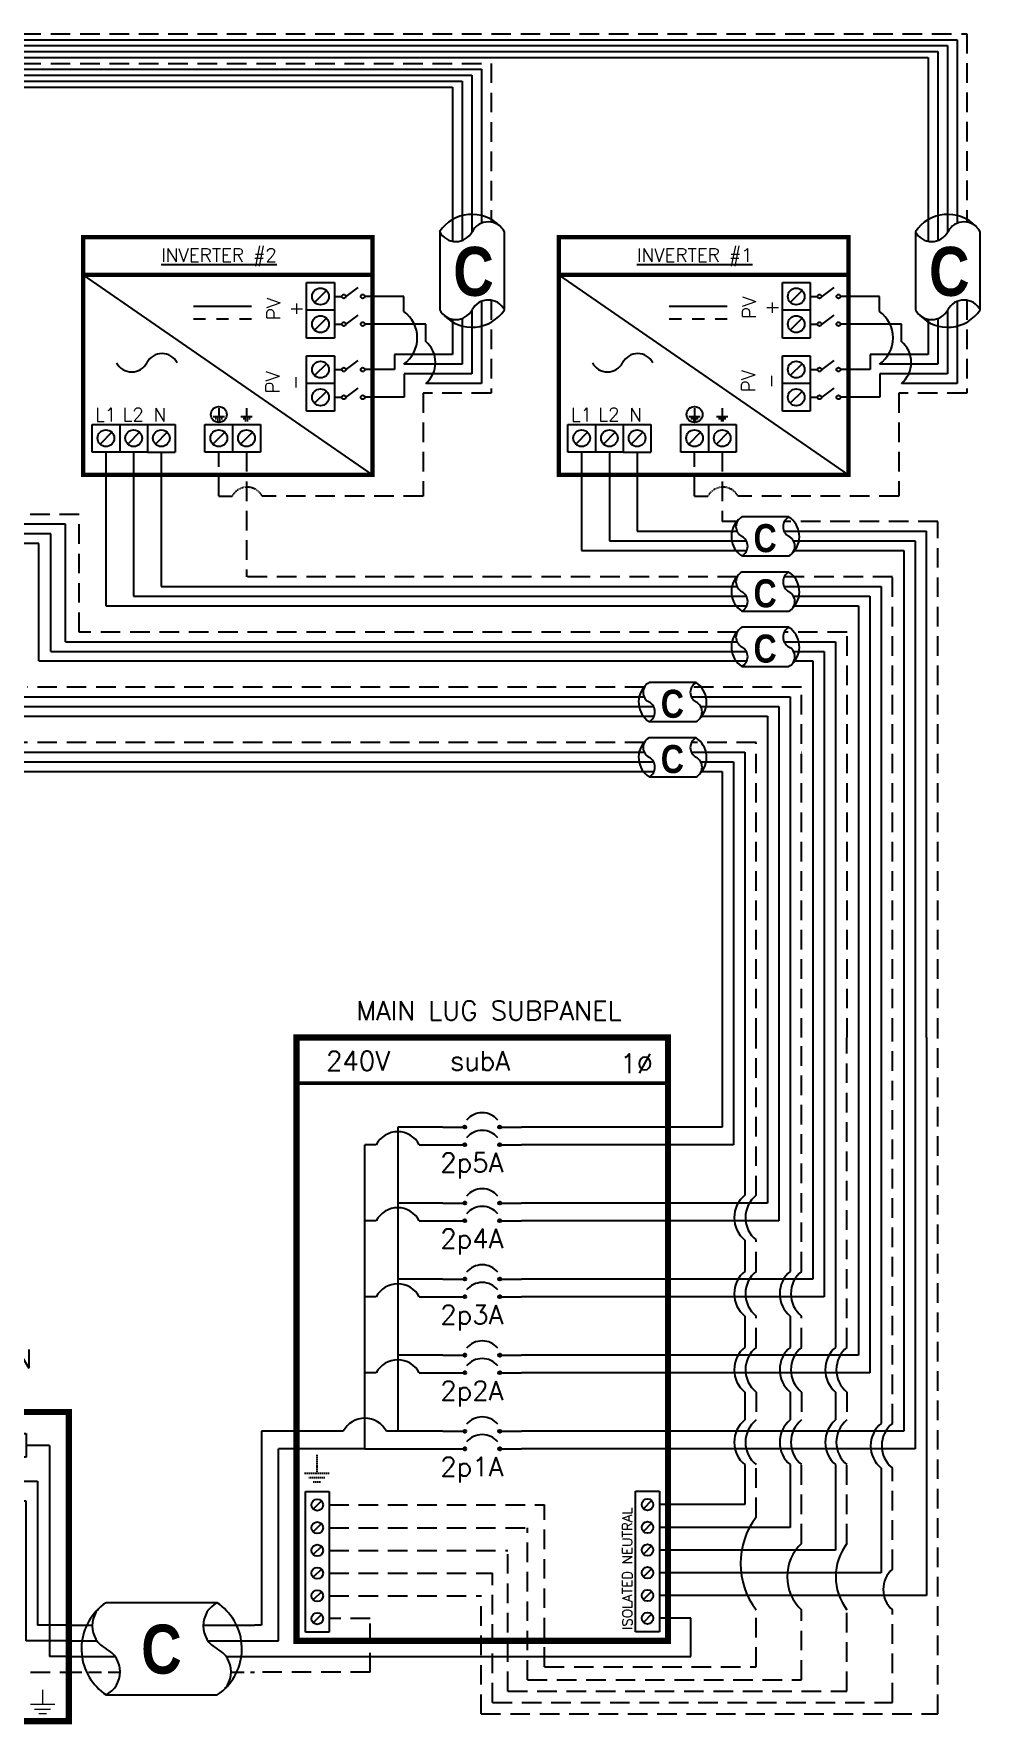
# Model space of a CAD drawing. Header units: feet. Extents: x 20562 to 21370, y 15297 to 15839.
# Drawn here: x 21188.3 to 21369.5, y 15495.3 to 15819 of the extents above; entities that cross this region are included whole.
import ezdxf

# ---------------------------------------------------------------- set-up
doc = ezdxf.new("R2010")
doc.units = ezdxf.units.FT
doc.header["$MEASUREMENT"] = 0
doc.linetypes.add('HIDDEN', pattern=[0.375, 0.25, -0.125])
for name, color, linetype in [('ONE LINE BLOCKS', 7, 'Continuous'), ('TABLES', 7, 'Continuous'), ('TEXT', 7, 'Continuous'), ('Z - TITLEBLOCK TXT', 7, 'Continuous')]:
    doc.layers.add(name, color=color, linetype=linetype)
doc.styles.add('ONE LINE TXT', font='techb___.ttf')
doc.styles.get("Standard").update_dxf_attribs({"font": 'simplex.shx'})

# ---------------------------------------------------------------- blocks, each defined once
blk = doc.blocks.new('5inverterSub')
at = {"layer": 'ONE LINE BLOCKS', "linetype": 'Continuous'}
h = blk.add_hatch(color=1, dxfattribs=at)
h.dxf.hatch_style = 1
edge = h.paths.add_edge_path()
edge.add_arc((40.28, 104.41), 0.291, 0, 360)
h = blk.add_hatch(color=1, dxfattribs=at)
h.dxf.hatch_style = 1
edge = h.paths.add_edge_path()
edge.add_arc((46.96, 104.41), 0.291, 0, 360)
h = blk.add_hatch(color=1, dxfattribs=at)
h.dxf.hatch_style = 1
edge = h.paths.add_edge_path()
edge.add_arc((40.28, 101.03), 0.291, 0, 360)
h = blk.add_hatch(color=1, dxfattribs=at)
h.dxf.hatch_style = 1
edge = h.paths.add_edge_path()
edge.add_arc((46.96, 101.03), 0.291, 0, 360)
h = blk.add_hatch(color=1, dxfattribs=at)
h.dxf.hatch_style = 1
edge = h.paths.add_edge_path()
edge.add_arc((40.28, 89.85), 0.291, 0, 360)
h = blk.add_hatch(color=1, dxfattribs=at)
h.dxf.hatch_style = 1
edge = h.paths.add_edge_path()
edge.add_arc((46.96, 89.85), 0.291, 0, 360)
h = blk.add_hatch(color=1, dxfattribs=at)
h.dxf.hatch_style = 1
edge = h.paths.add_edge_path()
edge.add_arc((40.28, 86.47), 0.291, 0, 360)
h = blk.add_hatch(color=1, dxfattribs=at)
h.dxf.hatch_style = 1
edge = h.paths.add_edge_path()
edge.add_arc((46.96, 86.47), 0.291, 0, 360)
h = blk.add_hatch(color=1, dxfattribs=at)
h.dxf.hatch_style = 1
edge = h.paths.add_edge_path()
edge.add_arc((40.28, 75.29), 0.291, 0, 360)
h = blk.add_hatch(color=1, dxfattribs=at)
h.dxf.hatch_style = 1
edge = h.paths.add_edge_path()
edge.add_arc((46.96, 75.29), 0.291, 0, 360)
h = blk.add_hatch(color=1, dxfattribs=at)
h.dxf.hatch_style = 1
edge = h.paths.add_edge_path()
edge.add_arc((40.28, 71.91), 0.291, 0, 360)
h = blk.add_hatch(color=1, dxfattribs=at)
h.dxf.hatch_style = 1
edge = h.paths.add_edge_path()
edge.add_arc((46.96, 71.91), 0.291, 0, 360)
h = blk.add_hatch(color=1, dxfattribs=at)
h.dxf.hatch_style = 1
edge = h.paths.add_edge_path()
edge.add_arc((40.28, 60.73), 0.291, 0, 360)
h = blk.add_hatch(color=1, dxfattribs=at)
h.dxf.hatch_style = 1
edge = h.paths.add_edge_path()
edge.add_arc((46.96, 60.73), 0.291, 0, 360)
h = blk.add_hatch(color=1, dxfattribs=at)
h.dxf.hatch_style = 1
edge = h.paths.add_edge_path()
edge.add_arc((40.28, 57.35), 0.291, 0, 360)
h = blk.add_hatch(color=1, dxfattribs=at)
h.dxf.hatch_style = 1
edge = h.paths.add_edge_path()
edge.add_arc((46.96, 57.35), 0.291, 0, 360)
h = blk.add_hatch(color=1, dxfattribs=at)
h.dxf.hatch_style = 1
edge = h.paths.add_edge_path()
edge.add_arc((40.28, 46.17), 0.291, 0, 360)
h = blk.add_hatch(color=1, dxfattribs=at)
h.dxf.hatch_style = 1
edge = h.paths.add_edge_path()
edge.add_arc((46.96, 46.17), 0.291, 0, 360)
h = blk.add_hatch(color=1, dxfattribs=at)
h.dxf.hatch_style = 1
edge = h.paths.add_edge_path()
edge.add_arc((40.28, 42.79), 0.291, 0, 360)
h = blk.add_hatch(color=1, dxfattribs=at)
h.dxf.hatch_style = 1
edge = h.paths.add_edge_path()
edge.add_arc((46.96, 42.79), 0.291, 0, 360)
at = {"color": 7, "linetype": 'Continuous'}
for p, q in [((89.54, 121.54), (89.54, 104.41)), ((98.24, 121.54), (98.24, 89.85)), ((106.94, 121.54), (106.94, 75.29)), ((115.64, 121.54), (115.64, 60.73)), ((124.34, 121.54), (124.34, 46.17)), ((36.09, 104.41), (27.43, 104.41)), ((27.43, 104.41), (27.43, 89.85)), ((89.54, 104.41), (51.15, 104.41)), ((36.09, 89.85), (27.43, 89.85)), ((27.43, 89.85), (27.43, 75.29)), ((98.24, 89.85), (51.15, 89.85)), ((36.09, 75.29), (27.43, 75.29)), ((27.43, 75.29), (27.43, 60.73)), ((106.94, 75.29), (51.15, 75.29)), ((36.09, 60.73), (27.43, 60.73)), ((27.43, 60.73), (27.43, 46.17)), ((115.64, 60.73), (51.15, 60.73)), ((17.02, 46.17), (1.34, 46.17)), ((1.34, 46.17), (1.34, 9)), ((36.09, 46.17), (25.26, 46.17)), ((124.34, 46.17), (51.15, 46.17)), ((1.34, 9), (0, 9))]:
    blk.add_line(p, q, dxfattribs=at)
at = {"color": 10, "linetype": 'Continuous'}
for p, q in [((91.71, 121.54), (91.71, 101.03)), ((100.41, 121.54), (100.41, 86.47)), ((109.11, 121.54), (109.11, 71.91)), ((117.81, 121.54), (117.81, 57.35)), ((126.51, 121.54), (126.51, 42.79)), ((21.14, 86.47), (21.14, 101.03)), ((23.31, 101.03), (21.14, 101.03)), ((31.55, 101.03), (36.09, 101.03)), ((91.71, 101.03), (51.15, 101.03)), ((21.14, 71.91), (21.14, 86.47)), ((23.31, 86.47), (21.14, 86.47)), ((31.55, 86.47), (36.09, 86.47)), ((100.41, 86.47), (51.15, 86.47)), ((21.14, 57.35), (21.14, 71.91)), ((23.31, 71.91), (21.14, 71.91)), ((31.55, 71.91), (36.09, 71.91)), ((109.11, 71.91), (51.15, 71.91)), ((21.14, 42.79), (21.14, 57.35)), ((23.31, 57.35), (21.14, 57.35)), ((31.55, 57.35), (36.09, 57.35)), ((117.81, 57.35), (51.15, 57.35)), ((21.14, 42.79), (4.63, 42.79)), ((4.63, 6), (4.63, 42.79)), ((21.14, 42.79), (36.09, 42.79)), ((126.51, 42.79), (51.15, 42.79)), ((0, 6), (4.63, 6))]:
    blk.add_line(p, q, dxfattribs=at)
at = {"color": 253, "linetype": 'Continuous'}
for p, q in [((93.89, 121.54), (93.89, 91.34)), ((102.59, 121.54), (102.59, 76.78)), ((111.29, 121.54), (111.29, 62.22)), ((119.99, 121.54), (119.99, 47.66)), ((128.69, 121.54), (128.69, 14.71)), ((93.89, 82.78), (93.89, 76.78)), ((93.89, 68.22), (93.89, 62.22)), ((102.59, 68.22), (102.59, 62.22)), ((93.89, 53.66), (93.89, 48.33)), ((102.59, 53.66), (102.59, 48.33)), ((111.29, 53.66), (111.29, 48.33)), ((93.89, 39.78), (93.89, 32.11)), ((102.59, 39.78), (102.59, 27.76)), ((111.29, 39.78), (111.29, 23.41)), ((119.99, 39.1), (119.99, 19.06)), ((93.89, 32.11), (77.54, 32.11)), ((102.59, 27.76), (77.54, 27.76)), ((111.29, 23.41), (77.54, 23.41)), ((119.99, 19.06), (77.54, 19.06)), ((128.69, 14.71), (77.54, 14.71)), ((83.55, 10.36), (77.54, 10.36)), ((83.55, 3), (83.55, 10.36)), ((0, 3), (83.55, 3))]:
    blk.add_line(p, q, dxfattribs=at)
at = {"color": 10, "linetype": 'Continuous'}
for centre in [(27.43, 98.87), (27.43, 84.31), (27.43, 69.75), (27.43, 55.19)]:
    blk.add_arc(centre, 4.65, 27.6639, 152.3361, dxfattribs=at)
at = {"color": 253, "linetype": 'Continuous'}
for centre in [(97.46, 87.06), (97.46, 72.5), (106.16, 72.5), (97.46, 57.94), (106.16, 57.94), (114.87, 57.94), (97.46, 44.05), (106.16, 44.05), (114.87, 44.05), (123.57, 43.38)]:
    blk.add_arc(centre, 5.58, 129.9215, 230.0785, dxfattribs=at)
at = {"color": 7, "linetype": 'Continuous'}
blk.add_arc((21.14, 44.01), 4.65, 27.6639, 152.3361, dxfattribs=at)
at = {"layer": 'ONE LINE BLOCKS', "lineweight": 50}
blk.add_line((8.04, 112.83), (79.2, 112.83), dxfattribs=at)
at = {"layer": 'ONE LINE BLOCKS', "lineweight": 50, "const_width": 1.19}
blk.add_lwpolyline([(8.04, 6.01), (8.04, 121.54), (79.2, 121.54), (79.2, 6.01)], close=True, dxfattribs=at)
at = {"layer": 'TEXT', "color": 92, "linetype": 'HIDDEN', "ltscale": 15}
for p, q in [((96.06, 91.34), (96.06, 121.54)), ((104.76, 76.78), (104.76, 121.54)), ((113.46, 62.22), (113.46, 121.54)), ((122.16, 47.66), (122.16, 121.54)), ((130.86, -7.98), (130.86, 121.54)), ((96.06, 76.78), (96.06, 82.78)), ((96.06, 62.22), (96.06, 68.22)), ((104.76, 62.22), (104.76, 68.22)), ((96.06, 53.66), (96.06, 48.33)), ((104.76, 53.66), (104.76, 48.33)), ((113.46, 53.66), (113.46, 48.33)), ((96.06, 29.7), (96.06, 39.78)), ((104.76, 24.66), (104.76, 39.78)), ((113.46, 24.66), (113.46, 39.78)), ((122.16, 19.74), (122.16, 39.1)), ((14.31, 32.04), (55.57, 32.04)), ((55.57, 1.07), (55.57, 32.04)), ((14.31, 27.69), (52.3, 27.69)), ((52.3, -1.41), (52.3, 27.69)), ((14.31, 23.34), (48.52, 23.34)), ((48.52, -3.61), (48.52, 23.34)), ((14.31, 18.99), (45.6, 18.99)), ((45.6, -5.79), (45.6, 18.99)), ((14.31, 14.64), (43.39, 14.64)), ((43.39, -7.98), (43.39, 14.64)), ((22.14, 10.28), (14.31, 10.28)), ((22.14, 0), (22.14, 10.28)), ((96.06, 1.07), (96.06, 11.97)), ((104.76, -1.41), (104.76, 11.97)), ((113.46, -3.61), (113.46, 11.97)), ((122.16, -5.79), (122.16, 11.97)), ((22.14, 0), (0, 0)), ((55.57, 1.07), (96.06, 1.07)), ((52.3, -1.41), (104.76, -1.41)), ((45.6, -5.79), (122.16, -5.79)), ((48.52, -3.61), (113.46, -3.61)), ((43.39, -7.98), (130.86, -7.98))]:
    blk.add_line(p, q, dxfattribs=at)
at = {"layer": 'TEXT', "color": 92, "linetype": 'HIDDEN', "flags": 128}
for points in [[(11.94, 41.63), (11.94, 38.13)], [(9.6, 38.13), (14.28, 38.13)], [(13.47, 37.26), (10.41, 37.26)], [(12.65, 36.39), (11.22, 36.39)]]:
    blk.add_lwpolyline(points, dxfattribs=at)
at = {"layer": 'TEXT', "color": 92, "linetype": 'Continuous', "ltscale": 4}
for centre, radius, start, end in [((99.53, 87.06), 5.51, 129.059, 230.941), ((99.53, 72.5), 5.51, 129.059, 230.941), ((108.23, 72.5), 5.51, 129.059, 230.941), ((99.53, 57.94), 5.51, 129.059, 230.941), ((108.23, 57.94), 5.51, 129.059, 230.941), ((116.93, 57.94), 5.51, 129.059, 230.941), ((99.53, 44.05), 5.51, 129.059, 230.941), ((108.23, 44.05), 5.51, 129.059, 230.941), ((116.93, 44.05), 5.51, 129.059, 230.941), ((125.63, 43.38), 5.51, 129.059, 230.941), ((107.74, 20.83), 14.66, 142.7873, 217.2127), ((110.66, 18.31), 8.66, 132.8846, 227.1154), ((121.72, 18.31), 10.41, 142.4478, 217.5522), ((125.61, 15.85), 5.2, 131.5882, 228.4118)]:
    blk.add_arc(centre, radius, start, end, dxfattribs=at)
at = {"layer": 'Z - TITLEBLOCK TXT', "color": 1, "linetype": 'Continuous'}
for p, q in [((9.77, 7.69), (9.77, 34.63)), ((9.77, 34.63), (14.31, 34.63)), ((14.31, 34.63), (14.31, 7.69)), ((73, 7.76), (73, 34.71)), ((73, 34.71), (77.54, 34.71)), ((77.54, 34.71), (77.54, 7.76)), ((14.31, 7.69), (9.77, 7.69)), ((77.54, 7.76), (73, 7.76))]:
    blk.add_line(p, q, dxfattribs=at)
at = {"layer": 'Z - TITLEBLOCK TXT', "color": 4, "linetype": 'Continuous'}
for p, q in [((12.83, 32.82), (11.25, 31.25)), ((76.06, 32.9), (74.49, 31.32)), ((12.83, 28.47), (11.25, 26.9)), ((76.06, 28.54), (74.49, 26.97)), ((12.83, 24.12), (11.25, 22.55)), ((76.06, 24.19), (74.49, 22.62)), ((12.83, 19.77), (11.25, 18.2)), ((76.06, 19.84), (74.49, 18.27)), ((12.83, 15.42), (11.25, 13.85)), ((76.06, 15.49), (74.49, 13.92)), ((12.83, 11.07), (11.25, 9.5)), ((76.06, 11.14), (74.49, 9.57))]:
    blk.add_line(p, q, dxfattribs=at)
at = {"layer": 'Z - TITLEBLOCK TXT', "color": 1, "linetype": 'Continuous', "flags": 128}
for points in [[(36.09, 104.41), (40.28, 104.41)], [(36.09, 104.41), (40.28, 104.41)], [(46.96, 104.41), (51.15, 104.41)], [(36.09, 101.03), (40.28, 101.03)], [(36.09, 101.03), (40.28, 101.03)], [(46.96, 101.03), (51.15, 101.03)], [(36.09, 89.85), (40.28, 89.85)], [(36.09, 89.85), (40.28, 89.85)], [(46.96, 89.85), (51.15, 89.85)], [(36.09, 86.47), (40.28, 86.47)], [(36.09, 86.47), (40.28, 86.47)], [(46.96, 86.47), (51.15, 86.47)], [(36.09, 75.29), (40.28, 75.29)], [(36.09, 75.29), (40.28, 75.29)], [(46.96, 75.29), (51.15, 75.29)], [(36.09, 71.91), (40.28, 71.91)], [(36.09, 71.91), (40.28, 71.91)], [(46.96, 71.91), (51.15, 71.91)], [(36.09, 60.73), (40.28, 60.73)], [(36.09, 60.73), (40.28, 60.73)], [(46.96, 60.73), (51.15, 60.73)], [(36.09, 57.35), (40.28, 57.35)], [(36.09, 57.35), (40.28, 57.35)], [(46.96, 57.35), (51.15, 57.35)], [(36.09, 46.17), (40.28, 46.17)], [(36.09, 46.17), (40.28, 46.17)], [(46.96, 46.17), (51.15, 46.17)], [(36.09, 42.79), (40.28, 42.79)], [(36.09, 42.79), (40.28, 42.79)], [(46.96, 42.79), (51.15, 42.79)]]:
    blk.add_lwpolyline(points, dxfattribs=at)
at = {"layer": 'Z - TITLEBLOCK TXT', "color": 1, "linetype": 'Continuous'}
for centre in [(40.28, 104.41), (46.96, 104.41), (40.28, 101.03), (46.96, 101.03), (40.28, 89.85), (46.96, 89.85), (40.28, 86.47), (46.96, 86.47), (40.28, 75.29), (46.96, 75.29), (40.28, 71.91), (46.96, 71.91), (40.28, 60.73), (46.96, 60.73), (40.28, 57.35), (46.96, 57.35), (40.28, 46.17), (46.96, 46.17), (40.28, 42.79), (46.96, 42.79)]:
    blk.add_circle(centre, 0.291, dxfattribs=at)
at = {"layer": 'Z - TITLEBLOCK TXT', "color": 4, "linetype": 'Continuous'}
for centre in [(12.04, 32.04), (75.27, 32.11), (12.04, 27.69), (75.27, 27.76), (12.04, 23.34), (75.27, 23.41), (12.04, 18.99), (75.27, 19.06), (12.04, 14.64), (75.27, 14.71), (12.04, 10.28), (75.27, 10.36)]:
    blk.add_circle(centre, 1.11, dxfattribs=at)
at = {"layer": 'Z - TITLEBLOCK TXT', "color": 1, "linetype": 'Continuous'}
for centre in [(43.62, 103.21), (43.62, 99.83), (43.62, 88.65), (43.62, 85.27), (43.62, 74.09), (43.62, 70.71), (43.62, 59.53), (43.62, 56.15), (43.62, 44.97), (43.62, 41.59)]:
    blk.add_arc(centre, 3.93, 40.3392, 139.6608, dxfattribs=at)
at = {"layer": 'TABLES', "color": 1, "linetype": 'Continuous'}
for s, p in [('2p5A', (35.59, 95.79)), ('2p4A', (35.59, 81.23)), ('2p3A', (35.59, 66.67)), ('2p2A', (35.59, 52.11)), ('2p1A', (35.59, 37.55))]:
    blk.add_text(s, height=3.658, dxfattribs=at).set_placement(p)
at = {"layer": 'TABLES', "color": 4, "linetype": 'Continuous'}
blk.add_text('ISOLATED NEUTRAL', height=1.8743, rotation=90, dxfattribs=at).set_placement((72.35, 8.12))
at = {"layer": 'TEXT', "color": 1, "attachment_point": 5}
for s, width, gutter_width, insert, char_height in [('MAIN LUG SUBPANEL ', 62.3984, 7.17, (44.9, 126.71), 3.6576), ('240V', 0.1481, 0.75, (19.83, 117.09), 3.658), ('subA', 0.1481, 0.75, (43.21, 117.09), 3.658), ('1∅', 0.1481, 0.75, (73.19, 116.58), 3.658)]:
    blk.add_mtext_dynamic_manual_height_columns(s, width=width, gutter_width=gutter_width, heights=[0], dxfattribs=dict(at, insert=insert, char_height=char_height))
blk = doc.blocks.new('*U12')
at = {"color": 7, "linetype": 'Continuous'}
for p, q in [((-7.14, 13.31), (-28.39, 13.31)), ((-28.39, -4.31), (-7.14, -4.31))]:
    blk.add_line(p, q, dxfattribs=at)
at = {"color": 7}
for p, q in [((-35.53, 9), (-31.05, 9)), ((-9.81, 9), (0, 9))]:
    blk.add_line(p, q, dxfattribs=at)
at = {"color": 10}
for p, q in [((-35.53, 6), (-30.11, 6)), ((-8.87, 6), (0, 6))]:
    blk.add_line(p, q, dxfattribs=at)
at = {"color": 253}
for p, q in [((-35.53, 3), (-26.66, 3)), ((-5.41, 3), (0, 3))]:
    blk.add_line(p, q, dxfattribs=at)
at = {"color": 92, "linetype": 'HIDDEN', "ltscale": 10}
for p, q in [((-4.48, 0), (0, 0)), ((-35.53, 0), (-25.72, 0))]:
    blk.add_line(p, q, dxfattribs=at)
at = {"linetype": 'Continuous'}
for centre, start, end in [((-26.08, 8.91), 117.6639, 242.3361), ((-4.83, 8.91), 117.6639, 242.3361), ((-30.7, 0.09), 297.6639, 62.3361), ((-9.45, 0.09), 297.6639, 62.3361)]:
    blk.add_arc(centre, 4.98, start, end, dxfattribs=at)
at = {"color": 7, "linetype": 'Continuous'}
for centre, start, end in [((-12.99, 4.5), 313.9732, 56.4265), ((-22.54, 4.5), 133.9732, 236.4265)]:
    blk.add_arc(centre, 10.58, start, end, dxfattribs=at)
blk = doc.blocks.new('productionMeter')
at = {"color": 1, "linetype": 'Continuous'}
for p, q in [((-35.13, 41.18), (-35.13, 45.72)), ((-35.13, 45.72), (-8.18, 45.72)), ((-8.18, 45.72), (-8.18, 41.18)), ((-8.18, 41.18), (-35.13, 41.18)), ((-32.38, 35.4), (-32.38, 24.5)), ((-27.84, 35.4), (-32.38, 35.4)), ((-27.84, 29.86), (-27.84, 35.4)), ((-15.47, 29.86), (-15.47, 35.4)), ((-15.47, 35.4), (-10.93, 35.4)), ((-10.93, 35.4), (-10.93, 24.5)), ((-27.84, 30.21), (-32.38, 30.21)), ((-15.47, 30.21), (-10.93, 30.21)), ((-32.38, 15.55), (-32.38, 4.64)), ((-10.93, 15.55), (-10.93, 4.64)), ((-27.84, 10.04), (-32.38, 10.04)), ((-27.84, 4.64), (-27.84, 10.18)), ((-15.47, 4.64), (-15.47, 10.18)), ((-15.47, 10.04), (-10.93, 10.04)), ((-32.38, 4.64), (-27.84, 4.64)), ((-10.93, 4.64), (-15.47, 4.64)), ((-37.32, -8.24), (-37.32, -3.7)), ((-37.32, -3.7), (-10.37, -3.7)), ((-10.37, -3.7), (-10.37, -8.24)), ((-10.37, -8.24), (-37.32, -8.24))]:
    blk.add_line(p, q, dxfattribs=at)
at = {"color": 253, "linetype": 'Continuous'}
for p, q in [((-39.9, 3), (-39.9, 43.45)), ((-39.9, 43.45), (-35.13, 43.45)), ((-3.71, 43.45), (-8.18, 43.45)), ((-3.71, 43.45), (-3.71, 3)), ((-43.61, 3), (-39.9, 3)), ((0, 3), (-3.71, 3))]:
    blk.add_line(p, q, dxfattribs=at)
at = {"color": 4, "linetype": 'Continuous'}
for p, q in [((-31.74, 44.23), (-33.32, 42.66)), ((-27.39, 44.23), (-28.97, 42.66)), ((-23.04, 44.23), (-24.62, 42.66)), ((-18.69, 44.23), (-20.26, 42.66)), ((-14.34, 44.23), (-15.91, 42.66)), ((-9.99, 44.23), (-11.56, 42.66)), ((-29.33, 33.59), (-30.9, 32.02)), ((-12.41, 33.59), (-13.98, 32.02)), ((-29.33, 8.23), (-30.9, 6.66)), ((-12.41, 8.23), (-13.98, 6.66)), ((-33.93, -5.19), (-35.51, -6.76)), ((-29.58, -5.19), (-31.15, -6.76)), ((-25.23, -5.19), (-26.8, -6.76)), ((-20.88, -5.19), (-22.45, -6.76)), ((-16.53, -5.19), (-18.1, -6.76)), ((-12.18, -5.19), (-13.75, -6.76))]:
    blk.add_line(p, q, dxfattribs=at)
at = {"color": 7}
for p, q in [((-30.11, 35.4), (-30.11, 36.59)), ((-30.11, 36.59), (-5.98, 36.59)), ((-5.98, 36.59), (-5.98, 9)), ((-43.61, 9), (-34.54, 9)), ((-34.54, 7.44), (-34.54, 9)), ((-32.38, 7.44), (-34.54, 7.44)), ((0, 9), (-5.98, 9))]:
    blk.add_line(p, q, dxfattribs=at)
at = {"color": 10, "linetype": 'Continuous'}
for p, q in [((-10.93, 32.81), (-8.25, 32.81)), ((-8.25, 32.81), (-8.25, 6)), ((-43.61, 6), (-37.24, 6)), ((-37.24, 6), (-37.24, 2.05)), ((-13.2, 2.05), (-13.2, 4.64)), ((0, 6), (-8.25, 6)), ((-37.24, 2.05), (-13.2, 2.05))]:
    blk.add_line(p, q, dxfattribs=at)
at = {"color": 92, "linetype": 'HIDDEN', "ltscale": 15}
for p, q in [((-43.61, 0), (-34.72, 0)), ((-12.97, 0), (-12.97, -3.7)), ((-12.97, 0), (0, 0)), ((-34.72, 0), (-34.72, -3.7))]:
    blk.add_line(p, q, dxfattribs=at)
at = {"lineweight": 50, "const_width": 1.19}
blk.add_lwpolyline([(-43.61, -9.34), (-43.61, 49.84), (0, 49.84), (0, -9.34)], close=True, dxfattribs=at)
at = {"color": 92, "linetype": 'Continuous', "lineweight": 5, "ltscale": 0.05, "flags": 128}
for points in [[(-2.7, -6.18), (-7.38, -6.18)], [(-5.04, -3.33), (-5.04, -6.18)], [(-6.57, -7.05), (-3.51, -7.05)], [(-5.76, -7.91), (-4.32, -7.91)]]:
    blk.add_lwpolyline(points, dxfattribs=at)
at = {"color": 4, "linetype": 'Continuous'}
for centre in [(-32.53, 43.45), (-28.18, 43.45), (-23.83, 43.45), (-19.48, 43.45), (-15.13, 43.45), (-10.78, 43.45), (-30.11, 32.81), (-13.2, 32.81), (-30.11, 7.44), (-13.2, 7.44), (-34.72, -5.97), (-30.37, -5.97), (-26.02, -5.97), (-21.67, -5.97), (-17.32, -5.97), (-12.97, -5.97)]:
    blk.add_circle(centre, 1.11, dxfattribs=at)
at = {"linetype": 'Continuous'}
blk.add_circle((-21.65, 20.02), 11.62, dxfattribs=at)
at = {"color": 4, "linetype": 'Continuous'}
blk.add_text('ISOLATED NEUTRAL', height=1.8743, dxfattribs=at).set_placement((-34.77, 46.37))
at = {"color": 253, "linetype": 'Continuous', "style": 'ONE LINE TXT'}
blk.add_text('M', height=9.38, dxfattribs=at).set_placement((-26.21, 15.31))
at = {"color": 1, "insert": (-21.93, 57.08), "char_height": 3.5433, "attachment_point": 5}
blk.add_mtext_dynamic_manual_height_columns('PRODUCTION METER', width=1.3203, gutter_width=7.17, heights=[0], dxfattribs=at)
blk = doc.blocks.new('*U17')
at = {"color": 7}
blk.add_blockref('productionMeter', (0, 0), dxfattribs=at)

msp = doc.modelspace()

# ---------------------------------------------------------------- linework, layer by layer
at = {"color": 92, "linetype": 'HIDDEN', "ltscale": 15}
for p, q in [((20977.79, 15819.02), (21366.97, 15819.02)), ((21366.97, 15819.02), (21366.97, 15782.95)), ((20977.79, 15813.36), (21275.87, 15813.36)), ((21275.87, 15813.36), (21275.87, 15782.95)), ((21275.87, 15768), (21275.87, 15750.22)), ((21366.97, 15768), (21366.97, 15750.22)), ((21275.87, 15750.22), (21262.85, 15750.22)), ((21262.85, 15750.22), (21262.85, 15730.46)), ((21366.97, 15750.22), (21353.95, 15750.22)), ((21353.95, 15750.22), (21353.95, 15730.46)), ((21223.73, 15730.46), (21223.73, 15738.93)), ((21229.03, 15738.93), (21229.03, 15715.05)), ((21314.83, 15730.46), (21314.83, 15738.93)), ((21320.13, 15738.93), (21320.13, 15725.62)), ((21223.73, 15730.46), (21226.26, 15730.46)), ((21262.85, 15730.46), (21232.06, 15730.46)), ((21314.83, 15730.46), (21317.36, 15730.46)), ((21353.95, 15730.46), (21323.16, 15730.46)), ((21196.97, 15726.99), (21137.93, 15726.99)), ((21196.97, 15704.47), (21196.97, 15726.99)), ((21322.99, 15725.62), (21320.13, 15725.62)), ((21361.42, 15725.62), (21332, 15725.62)), ((21361.42, 15626.8), (21361.42, 15725.62)), ((21322.99, 15715.05), (21229.03, 15715.05)), ((21352.72, 15715.05), (21332, 15715.05)), ((21352.72, 15626.8), (21352.72, 15715.05)), ((21322.99, 15704.47), (21196.97, 15704.47)), ((21344.02, 15704.47), (21332, 15704.47)), ((21344.02, 15626.8), (21344.02, 15704.47)), ((21305.23, 15693.9), (21187.06, 15693.9)), ((21335.32, 15693.9), (21314.25, 15693.9)), ((21335.32, 15626.8), (21335.32, 15693.9)), ((21305.23, 15683.32), (21177.34, 15683.32)), ((21326.62, 15683.32), (21314.25, 15683.32)), ((21326.62, 15626.8), (21326.62, 15683.32))]:
    msp.add_line(p, q, dxfattribs=at)
at = {"color": 7, "linetype": 'Continuous'}
for p, q in [((20977.79, 15817.88), (21365.13, 15817.88)), ((20977.79, 15815.62), (21361.44, 15815.62)), ((21361.44, 15815.62), (21361.44, 15779.46)), ((21365.13, 15817.88), (21365.13, 15782.74)), ((20977.79, 15812.23), (21274.03, 15812.23)), ((21274.03, 15812.23), (21274.03, 15782.74)), ((20977.79, 15809.97), (21270.34, 15809.96)), ((21270.34, 15809.96), (21270.34, 15779.46)), ((21266.02, 15781.12), (21266.02, 15766.16)), ((21278.42, 15766.16), (21278.42, 15781.12)), ((21357.12, 15781.12), (21357.12, 15766.16)), ((21369.52, 15766.16), (21369.52, 15781.12)), ((21253.18, 15734.59), (21197.74, 15772.86)), ((21344.28, 15734.59), (21288.84, 15772.86)), ((21229.99, 15766.8), (21218.89, 15766.8)), ((21259.16, 15768.72), (21251.67, 15768.72)), ((21259.16, 15765.83), (21259.16, 15768.72)), ((21274.03, 15767.79), (21274.03, 15752.07)), ((21321.09, 15766.8), (21309.99, 15766.8)), ((21350.26, 15768.72), (21342.77, 15768.72)), ((21350.26, 15765.83), (21350.26, 15768.72)), ((21365.13, 15767.79), (21365.13, 15752.07)), ((21221.21, 15764.4), (21218.89, 15764.4)), ((21225.6, 15764.4), (21223.28, 15764.4)), ((21229.99, 15764.4), (21227.67, 15764.4)), ((21263.35, 15763.42), (21251.67, 15763.42)), ((21263.35, 15760.09), (21263.35, 15763.42)), ((21270.34, 15764.51), (21270.34, 15755.76)), ((21312.31, 15764.4), (21309.99, 15764.4)), ((21316.7, 15764.4), (21314.38, 15764.4)), ((21321.09, 15764.4), (21318.77, 15764.4)), ((21354.45, 15763.42), (21342.77, 15763.42)), ((21354.45, 15760.09), (21354.45, 15763.42)), ((21361.44, 15764.51), (21361.44, 15755.76)), ((21270.34, 15755.76), (21259.16, 15755.76)), ((21361.44, 15755.76), (21350.26, 15755.76)), ((21274.03, 15752.07), (21263.35, 15752.07)), ((21365.13, 15752.07), (21354.45, 15752.07)), ((21202.11, 15738.93), (21202.11, 15709.5)), ((21293.21, 15738.93), (21293.21, 15720.07)), ((21332.9, 15726.52), (21323.88, 15726.52)), ((21189.28, 15721.44), (21111.01, 15721.44)), ((21189.28, 15698.92), (21189.28, 15721.44)), ((21293.21, 15720.07), (21324.84, 15720.07)), ((21323.88, 15719.03), (21332.9, 15719.03)), ((21333.86, 15720.07), (21354.89, 15720.07)), ((21354.89, 15720.07), (21354.89, 15626.8)), ((21332.9, 15715.94), (21323.88, 15715.94)), ((21202.11, 15709.5), (21324.84, 15709.5)), ((21323.88, 15708.46), (21332.9, 15708.46)), ((21333.86, 15709.5), (21346.19, 15709.5)), ((21346.19, 15709.5), (21346.19, 15626.8)), ((21332.9, 15705.37), (21323.88, 15705.37)), ((21189.28, 15698.92), (21324.84, 15698.92)), ((21333.86, 15698.92), (21337.49, 15698.92)), ((21337.49, 15698.92), (21337.49, 15626.8)), ((21323.88, 15697.88), (21332.9, 15697.88)), ((21315.14, 15694.79), (21306.12, 15694.79)), ((21179.37, 15688.35), (21307.08, 15688.35)), ((21306.12, 15687.31), (21315.14, 15687.31)), ((21316.1, 15688.35), (21328.79, 15688.35)), ((21328.79, 15688.35), (21328.79, 15626.8)), ((21315.14, 15684.22), (21306.12, 15684.22)), ((21169.65, 15677.77), (21307.08, 15677.77)), ((21306.12, 15676.73), (21315.14, 15676.73)), ((21316.1, 15677.77), (21320.09, 15677.77)), ((21320.09, 15677.77), (21320.09, 15626.8))]:
    msp.add_line(p, q, dxfattribs=at)
at = {"color": 253, "linetype": 'Continuous'}
for p, q in [((20977.79, 15816.75), (21363.28, 15816.75)), ((21363.28, 15816.75), (21363.28, 15781.04)), ((20977.79, 15814.49), (21359.59, 15814.49)), ((21359.59, 15814.49), (21359.59, 15779.3)), ((20977.79, 15811.1), (21272.18, 15811.1)), ((20977.79, 15808.83), (21268.49, 15808.83)), ((21268.49, 15808.83), (21268.49, 15779.3)), ((21272.18, 15811.1), (21272.18, 15781.04)), ((21268.49, 15764.34), (21268.49, 15757.61)), ((21272.18, 15766.09), (21272.18, 15753.92)), ((21359.59, 15764.34), (21359.59, 15757.61)), ((21363.28, 15766.09), (21363.28, 15753.92)), ((21268.49, 15757.61), (21257.34, 15757.61)), ((21257.34, 15757.61), (21257.34, 15754.72)), ((21359.59, 15757.61), (21348.44, 15757.61)), ((21348.44, 15757.61), (21348.44, 15754.72)), ((21257.34, 15754.72), (21251.67, 15754.72)), ((21272.18, 15753.92), (21259.19, 15753.92)), ((21259.19, 15753.92), (21259.19, 15749.41)), ((21348.44, 15754.72), (21342.77, 15754.72)), ((21363.28, 15753.92), (21350.29, 15753.92)), ((21350.29, 15753.92), (21350.29, 15749.41)), ((21259.19, 15749.41), (21251.67, 15749.41)), ((21350.29, 15749.41), (21342.77, 15749.41)), ((21212.72, 15738.93), (21212.72, 15713.2)), ((21303.82, 15738.93), (21303.82, 15723.77)), ((21194.4, 15725.14), (21121.62, 15725.14)), ((21194.4, 15702.62), (21194.4, 15725.14)), ((21303.82, 15723.77), (21322.93, 15723.77)), ((21331.95, 15723.77), (21359.24, 15723.77)), ((21359.24, 15626.8), (21359.24, 15723.77)), ((21212.72, 15713.2), (21322.93, 15713.2)), ((21331.95, 15713.2), (21350.54, 15713.2)), ((21350.54, 15713.2), (21350.54, 15626.8)), ((21194.4, 15702.62), (21322.93, 15702.62)), ((21331.95, 15702.62), (21341.84, 15702.62)), ((21341.84, 15702.62), (21341.84, 15626.8)), ((21184.5, 15692.05), (21305.18, 15692.05)), ((21314.2, 15692.05), (21333.14, 15692.05)), ((21333.14, 15692.05), (21333.14, 15626.8)), ((21174.77, 15681.47), (21305.18, 15681.47)), ((21314.2, 15681.47), (21324.44, 15681.47)), ((21324.44, 15681.47), (21324.44, 15626.8)), ((21335.32, 15681.47), (21335.39, 15681.47))]:
    msp.add_line(p, q, dxfattribs=at)
at = {"color": 1, "linetype": 'Continuous'}
for p, q in [((21240.54, 15760.76), (21240.54, 15771.37)), ((21240.54, 15771.37), (21245.85, 15771.37)), ((21240.54, 15760.76), (21240.54, 15771.37)), ((21245.85, 15771.37), (21245.85, 15760.76)), ((21245.85, 15771.37), (21245.85, 15766.07)), ((21250.37, 15770.45), (21248.07, 15768.73)), ((21331.64, 15760.76), (21331.64, 15771.37)), ((21331.64, 15771.37), (21336.95, 15771.37)), ((21331.64, 15760.76), (21331.64, 15771.37)), ((21336.95, 15771.37), (21336.95, 15760.76)), ((21336.95, 15771.37), (21336.95, 15766.07)), ((21341.47, 15770.45), (21339.17, 15768.73)), ((21245.85, 15768.72), (21247.28, 15768.72)), ((21336.95, 15768.72), (21338.38, 15768.72)), ((21245.85, 15766.07), (21240.54, 15766.07)), ((21245.85, 15763.42), (21247.28, 15763.42)), ((21250.37, 15765.15), (21248.07, 15763.43)), ((21336.95, 15766.07), (21331.64, 15766.07)), ((21336.95, 15763.42), (21338.38, 15763.42)), ((21341.47, 15765.15), (21339.17, 15763.43)), ((21245.85, 15760.76), (21240.54, 15760.76)), ((21336.95, 15760.76), (21331.64, 15760.76)), ((21240.54, 15746.76), (21240.54, 15757.37)), ((21240.54, 15757.37), (21245.85, 15757.37)), ((21245.85, 15757.37), (21245.85, 15752.06)), ((21331.64, 15746.76), (21331.64, 15757.37)), ((21331.64, 15757.37), (21336.95, 15757.37)), ((21336.95, 15757.37), (21336.95, 15752.06)), ((21245.85, 15754.72), (21247.28, 15754.72)), ((21250.37, 15756.45), (21248.07, 15754.73)), ((21336.95, 15754.72), (21338.38, 15754.72)), ((21341.47, 15756.45), (21339.17, 15754.73)), ((21245.85, 15752.06), (21240.54, 15752.06)), ((21245.85, 15752.06), (21245.85, 15746.76)), ((21250.37, 15751.14), (21248.07, 15749.43)), ((21336.95, 15752.06), (21331.64, 15752.06)), ((21336.95, 15752.06), (21336.95, 15746.76)), ((21341.47, 15751.14), (21339.17, 15749.43)), ((21245.85, 15749.41), (21247.28, 15749.41)), ((21336.95, 15749.41), (21338.38, 15749.41)), ((21199.46, 15744.23), (21210.07, 15744.23)), ((21199.46, 15738.93), (21199.46, 15744.23)), ((21199.46, 15744.23), (21204.77, 15744.23)), ((21204.77, 15744.23), (21204.77, 15738.93)), ((21210.07, 15744.23), (21210.07, 15738.93)), ((21210.07, 15744.23), (21215.37, 15744.23)), ((21215.37, 15744.23), (21215.37, 15738.93)), ((21221.08, 15744.23), (21231.68, 15744.23)), ((21221.08, 15738.93), (21221.08, 15744.23)), ((21221.08, 15744.23), (21226.38, 15744.23)), ((21226.38, 15744.23), (21226.38, 15738.93)), ((21231.68, 15744.23), (21231.68, 15738.93)), ((21245.85, 15746.76), (21240.54, 15746.76)), ((21290.56, 15744.23), (21301.17, 15744.23)), ((21290.56, 15738.93), (21290.56, 15744.23)), ((21290.56, 15744.23), (21295.87, 15744.23)), ((21295.87, 15744.23), (21295.87, 15738.93)), ((21301.17, 15744.23), (21301.17, 15738.93)), ((21301.17, 15744.23), (21306.47, 15744.23)), ((21306.47, 15744.23), (21306.47, 15738.93)), ((21312.18, 15744.23), (21322.78, 15744.23)), ((21312.18, 15738.93), (21312.18, 15744.23)), ((21312.18, 15744.23), (21317.48, 15744.23)), ((21317.48, 15744.23), (21317.48, 15738.93)), ((21322.78, 15744.23), (21322.78, 15738.93)), ((21336.95, 15746.76), (21331.64, 15746.76)), ((21210.07, 15738.93), (21199.46, 15738.93)), ((21210.07, 15738.93), (21215.37, 15738.93)), ((21231.68, 15738.93), (21221.08, 15738.93)), ((21301.17, 15738.93), (21290.56, 15738.93)), ((21301.17, 15738.93), (21306.47, 15738.93)), ((21322.78, 15738.93), (21312.18, 15738.93))]:
    msp.add_line(p, q, dxfattribs=at)
at = {"color": 4, "linetype": 'Continuous'}
for p, q in [((21244.33, 15769.85), (21242.06, 15767.59)), ((21335.43, 15769.85), (21333.16, 15767.59)), ((21244.33, 15764.55), (21242.06, 15762.29)), ((21335.43, 15764.55), (21333.16, 15762.29)), ((21244.33, 15755.85), (21242.06, 15753.58)), ((21335.43, 15755.85), (21333.16, 15753.58)), ((21244.33, 15750.54), (21242.06, 15748.28)), ((21335.43, 15750.54), (21333.16, 15748.28)), ((21203.25, 15742.71), (21200.98, 15740.45)), ((21208.55, 15742.71), (21206.29, 15740.45)), ((21213.85, 15742.71), (21211.59, 15740.45)), ((21224.86, 15742.71), (21222.6, 15740.45)), ((21230.16, 15742.71), (21227.9, 15740.45)), ((21294.35, 15742.71), (21292.08, 15740.45)), ((21299.65, 15742.71), (21297.39, 15740.45)), ((21304.95, 15742.71), (21302.69, 15740.45)), ((21315.96, 15742.71), (21313.7, 15740.45)), ((21321.26, 15742.71), (21319, 15740.45))]:
    msp.add_line(p, q, dxfattribs=at)
at = {"color": 10, "linetype": 'Continuous'}
for p, q in [((21207.42, 15738.93), (21207.42, 15711.35)), ((21298.52, 15738.93), (21298.52, 15721.92)), ((21191.55, 15723.29), (21116.32, 15723.29)), ((21191.55, 15700.77), (21191.55, 15723.29)), ((21298.52, 15721.92), (21324.75, 15721.92)), ((21333.77, 15721.92), (21357.07, 15721.92)), ((21357.07, 15721.92), (21357.07, 15626.8)), ((21207.42, 15711.35), (21324.75, 15711.35)), ((21333.77, 15711.35), (21348.37, 15711.35)), ((21348.37, 15711.35), (21348.37, 15626.8)), ((21191.55, 15700.77), (21324.75, 15700.77)), ((21333.77, 15700.77), (21339.67, 15700.77)), ((21339.67, 15700.77), (21339.67, 15626.8)), ((21181.64, 15690.2), (21306.99, 15690.2)), ((21316.01, 15690.2), (21330.97, 15690.2)), ((21330.97, 15690.2), (21330.97, 15626.8)), ((21171.92, 15679.62), (21306.99, 15679.62)), ((21316.01, 15679.62), (21322.27, 15679.62)), ((21322.27, 15679.62), (21322.27, 15626.8))]:
    msp.add_line(p, q, dxfattribs=at)
at = {"lineweight": 50, "const_width": 0.834}
for points in [[(21197.74, 15734.59), (21197.74, 15780.1), (21253.18, 15780.1), (21253.18, 15734.59)], [(21197.74, 15772.86), (21197.74, 15780.1), (21253.18, 15780.1), (21253.18, 15772.86)], [(21288.84, 15734.59), (21288.84, 15780.1), (21344.28, 15780.1), (21344.28, 15734.59)], [(21288.84, 15772.86), (21288.84, 15780.1), (21344.28, 15780.1), (21344.28, 15772.86)]]:
    msp.add_lwpolyline(points, close=True, dxfattribs=at)
at = {"color": 92, "linetype": 'Continuous', "flags": 128}
for points in [[(21223.73, 15747.34), (21223.73, 15745.72)], [(21229.03, 15747.34), (21229.03, 15745.72)], [(21314.83, 15747.34), (21314.83, 15745.72)], [(21320.13, 15747.34), (21320.13, 15745.72)], [(21222.64, 15745.72), (21224.81, 15745.72)], [(21227.95, 15745.72), (21230.11, 15745.72)], [(21313.75, 15745.72), (21315.91, 15745.72)], [(21315.53, 15745.32), (21314.12, 15745.32)], [(21319.05, 15745.72), (21321.21, 15745.72)], [(21320.84, 15745.32), (21319.42, 15745.32)]]:
    msp.add_lwpolyline(points, dxfattribs=at)
at = {"color": 92, "linetype": 'HIDDEN', "flags": 128}
for points in [[(21224.43, 15745.32), (21223.02, 15745.32)], [(21224.06, 15744.92), (21223.39, 15744.92)], [(21229.74, 15745.32), (21228.32, 15745.32)], [(21229.36, 15744.92), (21228.7, 15744.92)], [(21315.16, 15744.92), (21314.49, 15744.92)], [(21320.46, 15744.92), (21319.8, 15744.92)]]:
    msp.add_lwpolyline(points, dxfattribs=at)
at = {"color": 4, "linetype": 'Continuous'}
for centre in [(21243.2, 15768.72), (21334.3, 15768.72), (21243.2, 15763.42), (21334.3, 15763.42), (21243.2, 15754.72), (21334.3, 15754.72), (21243.2, 15749.41), (21334.3, 15749.41), (21202.11, 15741.58), (21207.42, 15741.58), (21212.72, 15741.58), (21223.73, 15741.58), (21229.03, 15741.58), (21293.21, 15741.58), (21298.52, 15741.58), (21303.82, 15741.58), (21314.83, 15741.58), (21320.13, 15741.58)]:
    msp.add_circle(centre, 1.6, dxfattribs=at)
at = {"color": 1, "linetype": 'Continuous'}
for centre in [(21247.66, 15768.72), (21251.29, 15768.72), (21338.76, 15768.72), (21342.39, 15768.72), (21247.66, 15763.42), (21251.29, 15763.42), (21338.76, 15763.42), (21342.39, 15763.42), (21247.66, 15754.72), (21251.29, 15754.72), (21338.76, 15754.72), (21342.39, 15754.72), (21247.66, 15749.41), (21251.29, 15749.41), (21338.76, 15749.41), (21342.39, 15749.41)]:
    msp.add_circle(centre, 0.381, dxfattribs=at)
at = {"color": 92, "linetype": 'Continuous'}
for centre in [(21223.73, 15746.11), (21314.83, 15746.11)]:
    msp.add_circle(centre, 1.52, dxfattribs=at)
at = {"color": 7, "linetype": 'Continuous'}
for centre, radius, start, end in [((21272.22, 15777), 7.45, 43.9732, 146.4265), ((21363.32, 15777), 7.45, 43.9732, 146.4265), ((21272.22, 15770.28), 7.45, 223.9732, 326.4265), ((21363.32, 15770.28), 7.45, 223.9732, 326.4265), ((21326.36, 15722.77), 4.49, 133.9732, 236.4265), ((21330.41, 15722.77), 4.49, 313.9732, 56.4265), ((21326.36, 15712.2), 4.49, 133.9732, 236.4265), ((21330.41, 15712.2), 4.49, 313.9732, 56.4265), ((21330.41, 15701.62), 4.49, 313.9732, 56.4265), ((21326.36, 15701.62), 4.49, 133.9732, 236.4265), ((21308.6, 15691.05), 4.49, 133.9732, 236.4265), ((21312.65, 15691.05), 4.49, 313.9732, 56.4265), ((21308.6, 15680.47), 4.49, 133.9732, 236.4265), ((21312.65, 15680.47), 4.49, 313.9732, 56.4265)]:
    msp.add_arc(centre, radius, start, end, dxfattribs=at)
at = {"linetype": 'Continuous'}
for centre, radius, start, end in [((21275.32, 15779.49), 3.5, 27.6639, 152.3361), ((21366.42, 15779.49), 3.5, 27.6639, 152.3361), ((21269.12, 15782.74), 3.5, 207.6639, 332.3361), ((21360.22, 15782.74), 3.5, 207.6639, 332.3361), ((21275.32, 15764.54), 3.5, 27.6639, 152.3361), ((21366.42, 15764.54), 3.5, 27.6639, 152.3361), ((21255.54, 15760.8), 6.2, 305.6505, 54.3495), ((21269.12, 15767.79), 3.5, 207.6639, 332.3361), ((21346.64, 15760.8), 6.2, 305.6505, 54.3495), ((21360.22, 15767.79), 3.5, 207.6639, 332.3361), ((21259.99, 15756.08), 5.23, 309.9338, 50.0662), ((21351.09, 15756.08), 5.23, 309.9338, 50.0662), ((21212.85, 15754.52), 3.27, 27.6639, 152.3361), ((21303.95, 15754.52), 3.27, 27.6639, 152.3361), ((21207.05, 15757.56), 3.27, 207.6639, 332.3361), ((21298.15, 15757.56), 3.27, 207.6639, 332.3361), ((21324.86, 15724.64), 2.11, 117.6639, 242.3361), ((21333.88, 15724.64), 2.11, 117.6639, 242.3361), ((21322.9, 15720.9), 2.11, 297.6639, 62.3361), ((21331.91, 15720.9), 2.11, 297.6639, 62.3361), ((21324.86, 15714.07), 2.11, 117.6639, 242.3361), ((21333.88, 15714.07), 2.11, 117.6639, 242.3361), ((21322.9, 15710.33), 2.11, 297.6639, 62.3361), ((21331.91, 15710.33), 2.11, 297.6639, 62.3361), ((21324.86, 15703.5), 2.11, 117.6639, 242.3361), ((21333.88, 15703.5), 2.11, 117.6639, 242.3361), ((21322.9, 15699.75), 2.11, 297.6639, 62.3361), ((21331.91, 15699.75), 2.11, 297.6639, 62.3361), ((21307.1, 15692.92), 2.11, 117.6639, 242.3361), ((21316.12, 15692.92), 2.11, 117.6639, 242.3361), ((21305.14, 15689.18), 2.11, 297.6639, 62.3361), ((21314.16, 15689.18), 2.11, 297.6639, 62.3361), ((21307.1, 15682.35), 2.11, 117.6639, 242.3361), ((21316.12, 15682.35), 2.11, 117.6639, 242.3361), ((21305.14, 15678.6), 2.11, 297.6639, 62.3361), ((21314.16, 15678.6), 2.11, 297.6639, 62.3361)]:
    msp.add_arc(centre, radius, start, end, dxfattribs=at)
at = {"color": 92, "linetype": 'HIDDEN', "ltscale": 0.3}
for centre in [(21229.16, 15728.94), (21320.26, 15728.94)]:
    msp.add_arc(centre, 3.27, 27.6639, 152.3361, dxfattribs=at)

# ---------------------------------------------------------------- block references
at = {"color": 7}
for name, p in [('5inverterSub', (21230.55, 15505.27)), ('*U17', (21195.02, 15505.27)), ('*U12', (21230.55, 15505.27))]:
    msp.add_blockref(name, p, dxfattribs=at)

# ---------------------------------------------------------------- texts
at = {"color": 1, "linetype": 'Continuous'}
for s, p in [('%%UINVERTER #2', (21212.67, 15775.35)), ('%%UINVERTER #1', (21303.77, 15775.35))]:
    msp.add_text(s, height=2.5744, dxfattribs=at).set_placement(p)
at = {"color": 1, "linetype": 'Continuous', "attachment_point": 1, "style": 'ONE LINE TXT'}
for insert, char_height in [((21268.62, 15778.22), 9.3833), ((21359.72, 15778.22), 9.3833), ((21326.12, 15725.13), 5.3651), ((21326.12, 15714.56), 5.3651), ((21326.12, 15703.98), 5.3651), ((21308.36, 15693.41), 5.3651), ((21308.36, 15682.83), 5.3651), ((21208.86, 15514.4), 9.3833)]:
    msp.add_mtext_dynamic_manual_height_columns('{\\W1;\\C256;C}', width=0.1385, gutter_width=2.13, heights=[0], dxfattribs=dict(at, insert=insert, char_height=char_height))
at = {"color": 1, "char_height": 2.574, "attachment_point": 5, "rotation": 90}
for s, width, insert in [('PV +', 2.8378, (21236.34, 15766.36)), ('PV +', 2.8378, (21327.44, 15766.59)), ('PV -', 2.8013, (21236.18, 15752.3)), ('PV -', 2.8013, (21327.28, 15752.53))]:
    msp.add_mtext_dynamic_manual_height_columns(s, width=width, gutter_width=0.75, heights=[0], dxfattribs=dict(at, insert=insert))
at = {"color": 1, "attachment_point": 5}
for s, insert, char_height in [('L1', (21202.07, 15746.09), 2.574), ('L2', (21207.33, 15746.11), 2.574), ('N', (21212.43, 15746.07), 2.57), ('L1', (21293.17, 15746.09), 2.574), ('L2', (21298.43, 15746.11), 2.574), ('N', (21303.53, 15746.07), 2.57)]:
    msp.add_mtext_dynamic_manual_height_columns(s, width=0.1481, gutter_width=0.75, heights=[0], dxfattribs=dict(at, insert=insert, char_height=char_height))

doc.saveas('drawing.dxf')
